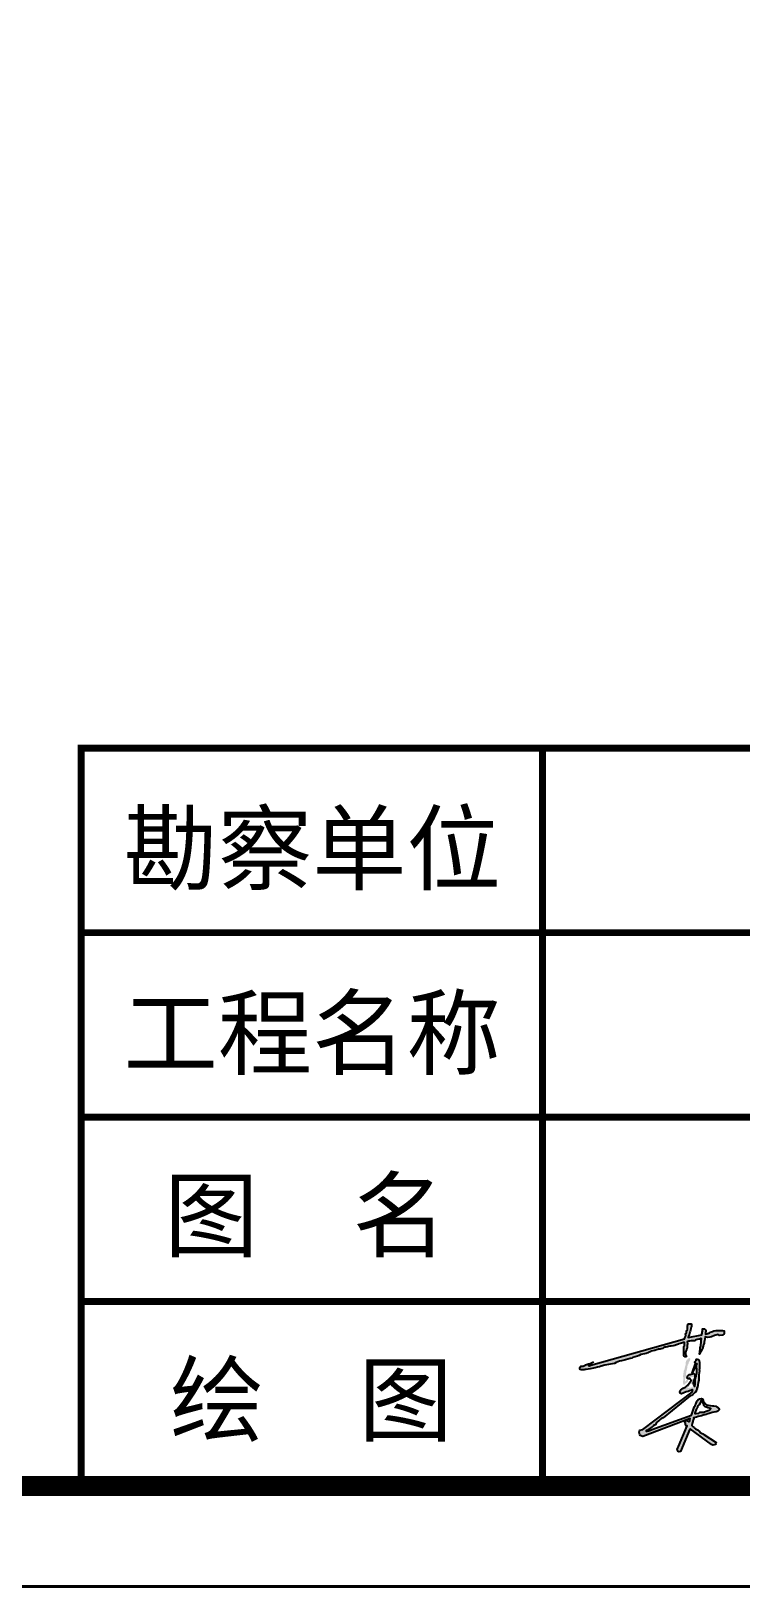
# Model space of a CAD drawing. Header units: millimetres. Extents: x -255 to 9196, y 129 to 426.
# Drawn here: x -25.9 to 9.5, y 129.3 to 206.8 of the extents above; entities that cross this region are included whole.
import ezdxf

# ---------------------------------------------------------------- set-up
doc = ezdxf.new("R2010")
doc.units = ezdxf.units.MM
doc.layers.add('不打印', color=7, linetype='Continuous', plot=False)
doc.layers.add('地质-图框', color=7, linetype='Continuous')
doc.styles.get("Standard").update_dxf_attribs({"font": 'simfang_0.ttf', "height": 2.5})

msp = doc.modelspace()

# ---------------------------------------------------------------- hatches: boundary and pattern name
h = msp.add_hatch(color=256)
h.paths.add_polyline_path([(5.12, 141.081), (5.186, 141.087), (5.218, 141.097), (5.297, 141.131), (5.369, 141.15), (5.394, 141.153), (5.473, 141.16), (5.533, 141.182), (5.593, 141.197), (5.646, 141.223), (5.669, 141.245), (5.706, 141.257), (5.76, 141.263), (5.842, 141.273), (5.889, 141.289), (5.958, 141.302), (6.024, 141.309), (6.12, 141.32), (6.213, 141.35), (6.246, 141.365), (6.386, 141.413), (6.412, 141.424), (6.483, 141.45), (6.538, 141.453), (6.601, 141.479), (6.649, 141.498), (6.697, 141.501), (6.697, 141.461), (6.697, 141.435), (6.693, 141.42), (6.693, 141.391), (6.693, 141.361), (6.686, 141.32), (6.667, 141.291), (6.66, 141.25), (6.66, 141.217), (6.664, 141.18), (6.664, 141.154), (6.664, 141.121), (6.66, 141.066), (6.66, 141.04), (6.66, 140.995), (6.653, 140.97), (6.653, 140.929), (6.66, 140.848), (6.684, 140.814), (6.723, 140.786), (6.766, 140.786), (6.795, 140.788), (6.766, 140.867), (6.742, 140.929), (6.742, 140.972), (6.742, 141.005), (6.756, 141.058), (6.77, 141.096), (6.785, 141.13), (6.794, 141.158), (6.809, 141.201), (6.828, 141.225), (6.833, 141.264), (6.833, 141.278), (6.833, 141.345), (6.833, 141.383), (6.837, 141.416), (6.847, 141.464), (6.828, 141.522), (6.866, 141.541), (6.909, 141.555), (6.938, 141.56), (7.019, 141.569), (7.11, 141.569), (7.172, 141.574), (7.21, 141.579), (7.239, 141.603), (7.268, 141.627), (7.325, 141.646), (7.406, 141.655), (7.44, 141.665), (7.497, 141.694), (7.516, 141.698), (7.531, 141.675), (7.521, 141.584), (7.521, 141.526), (7.521, 141.469), (7.507, 141.412), (7.507, 141.373), (7.507, 141.33), (7.488, 141.283), (7.473, 141.221), (7.478, 141.163), (7.445, 140.919), (7.469, 140.977), (7.507, 141.044), (7.555, 141.134), (7.588, 141.192), (7.617, 141.307), (7.636, 141.373), (7.665, 141.459), (7.674, 141.507), (7.689, 141.584), (7.713, 141.679), (7.717, 141.77), (7.784, 141.756), (7.863, 141.739), (7.947, 141.756), (8.043, 141.775), (8.195, 141.846), (8.253, 141.861), (8.363, 141.89), (8.439, 141.847), (8.593, 141.861), (8.67, 141.918), (8.669, 141.995), (8.668, 142.077), (8.592, 142.083), (8.506, 142.09), (8.449, 142.095), (8.377, 142.095), (8.267, 142.095), (8.153, 142.07), (8.095, 142.047), (7.979, 142.001), (7.959, 141.989), (7.944, 141.98), (7.907, 141.965), (7.883, 141.959), (7.857, 141.948), (7.833, 141.943), (7.825, 141.926), (7.782, 141.932), (7.764, 141.924), (7.739, 141.912), (7.739, 141.925), (7.739, 141.963), (7.741, 142.006), (7.748, 142.032), (7.763, 142.092), (7.741, 142.118), (7.695, 142.17), (7.627, 142.168), (7.597, 142.167), (7.593, 142.142), (7.586, 142.089), (7.584, 142.066), (7.579, 142.001), (7.579, 141.954), (7.562, 141.913), (7.56, 141.882), (6.868, 141.737), (6.879, 141.761), (6.893, 141.794), (6.917, 141.842), (6.926, 141.868), (6.943, 141.935), (6.962, 142.008), (6.974, 142.042), (6.996, 142.106), (7, 142.166), (7.005, 142.199), (7.019, 142.263), (7.034, 142.296), (7.046, 142.349), (7.034, 142.385), (7.019, 142.423), (7, 142.423), (6.96, 142.423), (6.922, 142.423), (6.895, 142.423), (6.859, 142.402), (6.853, 142.363), (6.845, 142.32), (6.843, 142.292), (6.834, 142.256), (6.834, 142.218), (6.834, 142.189), (6.834, 142.149), (6.815, 142.092), (6.8, 142.044), (6.798, 142.016), (6.788, 141.985), (6.764, 141.937), (6.75, 141.899), (6.765, 141.859), (6.736, 141.792), (6.719, 141.755), (6.712, 141.728), (6.699, 141.681), (2.032, 140.366), (1.992, 140.351), (1.958, 140.338), (1.91, 140.35), (1.929, 140.37), (1.954, 140.396), (1.976, 140.418), (2.007, 140.437), (2.151, 140.529), (1.985, 140.442), (1.907, 140.43), (1.855, 140.405), (1.811, 140.393), (1.755, 140.374), (1.746, 140.368), (1.678, 140.334), (1.656, 140.321), (1.609, 140.312), (1.575, 140.321), (1.526, 140.309), (1.488, 140.265), (1.482, 140.228), (1.479, 140.188), (1.495, 140.151), (1.547, 140.129), (1.625, 140.129), (1.69, 140.132), (1.749, 140.151), (1.786, 140.154), (1.994, 140.182), (2.236, 140.237), (2.36, 140.256), (2.453, 140.275), (2.534, 140.318), (2.723, 140.365), (2.906, 140.389), (3.202, 140.454), (3.287, 140.495), (3.457, 140.561), (3.554, 140.577), (3.75, 140.634), (3.983, 140.703), (4.093, 140.719), (4.122, 140.738), (4.348, 140.81), (4.437, 140.845), (4.522, 140.892), (4.698, 140.933), (4.78, 140.946), (4.862, 140.977), (4.919, 141.005), (4.975, 141.027), (5.013, 141.043), (5.035, 141.056)])
h.paths.add_polyline_path([(6.922, 140.528), (6.938, 140.544), (6.949, 140.56), (6.971, 140.614), (6.981, 140.657), (6.981, 140.689), (6.947, 140.712), (6.94, 140.716), (6.934, 140.716), (6.927, 140.716), (6.908, 140.716), (6.903, 140.704), (6.897, 140.698), (6.852, 140.664), (6.836, 140.648), (6.819, 140.62), (6.793, 140.603), (6.78, 140.59), (6.778, 140.578), (6.772, 140.563), (6.761, 140.531), (6.744, 140.478), (6.746, 140.453), (6.749, 140.412), (6.749, 140.383), (6.738, 140.351), (6.736, 140.338), (6.729, 140.31), (6.719, 140.281), (6.712, 140.257), (6.71, 140.249), (6.702, 140.211), (6.693, 140.166), (6.687, 140.143), (6.67, 140.103), (6.659, 140.084), (6.657, 140.06), (6.653, 140.016), (6.64, 139.963), (6.638, 139.937), (6.638, 139.916), (6.632, 139.886), (6.618, 139.828), (6.628, 139.759), (6.639, 139.695), (6.639, 139.674), (6.639, 139.658), (6.628, 139.593), (6.623, 139.577), (6.618, 139.545), (6.618, 139.529), (6.618, 139.503), (6.618, 139.465), (6.634, 139.422), (6.644, 139.396), (6.698, 139.396), (6.719, 139.433), (6.789, 139.476), (6.842, 139.524), (6.869, 139.545), (6.869, 139.572), (6.869, 139.599), (6.869, 139.62), (6.88, 139.647), (6.885, 139.663), (6.832, 139.695), (6.842, 139.679), (6.837, 139.663), (6.794, 139.625), (6.773, 139.609), (6.773, 139.588), (6.767, 139.567), (6.746, 139.556), (6.719, 139.572), (6.709, 139.604), (6.709, 139.62), (6.709, 139.679), (6.741, 139.716), (6.746, 139.754), (6.767, 139.845), (6.767, 139.893), (6.767, 139.93), (6.773, 139.946), (6.783, 139.978), (6.783, 140.032), (6.789, 140.069), (6.805, 140.117), (6.805, 140.133), (6.821, 140.197), (6.837, 140.261), (6.837, 140.277), (6.842, 140.32), (6.848, 140.357), (6.858, 140.389), (6.885, 140.416), (6.896, 140.443), (6.901, 140.486)])
h.paths.add_polyline_path([(7.432, 140.494), (7.432, 140.516), (7.434, 140.531), (7.431, 140.549), (7.419, 140.581), (7.409, 140.605), (7.395, 140.619), (7.387, 140.634), (7.384, 140.642), (7.366, 140.651), (7.327, 140.658), (7.293, 140.66), (7.272, 140.632), (7.266, 140.604), (7.238, 140.563), (7.21, 140.528), (7.21, 140.494), (7.245, 140.439), (7.072, 139.968), (7.307, 140.445), (7.314, 140.432), (7.293, 140.321), (7.314, 140.127), (7.3, 140.072), (7.3, 140.024), (7.3, 139.982), (7.293, 139.913), (7.266, 139.816), (7.245, 139.733), (7.231, 139.657), (7.231, 139.574), (7.224, 139.526), (7.217, 139.45), (7.217, 139.402), (7.189, 139.305), (7.183, 139.333), (7.134, 139.422), (7.12, 139.464), (7.12, 139.485), (7.141, 139.533), (7.141, 139.561), (7.141, 139.581), (7.162, 139.609), (7.189, 139.685), (7.203, 139.733), (7.203, 139.754), (7.21, 139.796), (7.21, 139.879), (7.203, 139.899), (7.141, 139.941), (6.979, 139.906), (6.938, 139.895), (6.892, 139.866), (6.857, 139.825), (6.846, 139.804), (6.838, 139.76), (6.83, 139.731), (6.83, 139.709), (6.838, 139.704), (6.887, 139.679), (6.898, 139.679), (6.917, 139.682), (6.933, 139.698), (6.963, 139.693), (6.984, 139.671), (6.998, 139.652), (7.019, 139.615), (7.019, 139.577), (6.998, 139.542), (6.925, 139.463), (6.835, 139.353), (6.8, 139.325), (6.771, 139.296), (6.741, 139.273), (6.694, 139.254), (6.666, 139.234), (6.622, 139.213), (6.565, 139.169), (6.507, 139.135), (6.473, 139.092), (6.468, 139.04), (6.483, 138.981), (6.495, 138.948), (6.547, 138.937), (6.776, 139.035), (6.874, 139.059), (6.949, 139.085), (7.007, 139.095), (7.046, 139.112), (7.082, 139.127), (7.092, 139.127), (7.106, 139.114), (7.106, 139.106), (7.097, 139.082), (7.069, 139.023), (4.612, 137.15), (4.46, 137.118), (4.444, 137.086), (4.436, 137.022), (4.452, 136.95), (4.46, 136.894), (4.476, 136.854), (4.612, 136.814), (6.691, 137.596), (6.71, 137.614), (6.734, 137.612), (6.974, 137.702), (6.966, 137.654), (6.958, 137.606), (6.918, 137.55), (6.902, 137.534), (6.894, 137.574), (6.79, 137.606), (6.734, 137.612), (6.693, 137.596), (6.686, 137.558), (6.734, 137.47), (6.734, 137.446), (6.75, 137.406), (6.758, 137.374), (6.774, 137.342), (6.83, 137.342), (6.389, 136.318), (6.365, 136.246), (6.333, 136.158), (6.381, 136.054), (6.413, 136.046), (6.493, 136.054), (6.966, 137.166), (6.982, 137.198), (8.039, 136.406), (8.111, 136.382), (8.239, 136.406), (8.255, 136.446), (8.263, 136.51), (7.663, 136.906), (7.653, 136.916), (7.606, 136.949), (7.542, 136.982), (7.479, 137.011), (7.473, 137.027), (7.438, 137.066), (7.401, 137.096), (7.362, 137.135), (7.335, 137.142), (7.239, 137.189), (7.19, 137.23), (7.166, 137.252), (7.127, 137.291), (7.092, 137.33), (7.053, 137.357), (7.055, 137.381), (7.074, 137.439), (7.074, 137.449), (7.09, 137.5), (7.1, 137.551), (7.11, 137.586), (7.13, 137.627), (7.151, 137.678), (7.151, 137.703), (7.135, 137.744), (7.212, 137.759), (7.298, 137.774), (7.379, 137.799), (7.547, 137.84), (7.669, 137.881), (7.705, 137.896), (7.776, 137.911), (7.857, 137.932), (7.913, 137.947), (8.066, 138.008), (8.157, 138.013), (8.264, 138.033), (8.325, 138.058), (8.36, 138.069), (8.416, 138.135), (8.426, 138.17), (8.411, 138.206), (8.365, 138.251), (8.304, 138.292), (8.254, 138.323), (8.147, 138.343), (8.091, 138.343), (7.994, 138.348), (7.949, 138.353), (7.872, 138.363), (7.822, 138.368), (7.811, 138.373), (7.73, 138.429), (7.72, 138.444), (7.71, 138.475), (7.659, 138.536), (7.628, 138.582), (7.623, 138.617), (7.593, 138.678), (7.537, 138.698), (7.445, 138.678), (7.374, 138.648), (7.334, 138.602), (7.324, 138.571), (7.313, 138.546), (7.278, 138.465), (7.252, 138.424), (7.222, 138.358), (7.186, 138.302), (7.166, 138.277), (7.156, 138.226), (7.141, 138.17), (7.034, 137.876), (5.067, 137.156), (4.996, 137.126), (4.944, 137.108), (4.893, 137.09), (4.835, 137.082), (4.776, 137.076), (4.78, 137.092), (4.782, 137.104), (4.813, 137.112), (4.833, 137.13), (5.127, 137.321), (5.146, 137.349), (5.251, 137.387), (5.289, 137.473), (5.299, 137.502), (5.375, 137.578), (5.442, 137.616), (5.489, 137.664), (5.547, 137.702), (5.632, 137.74), (6.981, 138.837), (7.035, 138.85), (7.11, 138.904), (7.151, 138.952), (7.198, 138.986), (7.225, 138.999), (7.246, 139.013), (7.286, 139.101), (7.313, 139.189), (7.341, 139.189), (7.3, 139.236), (7.334, 139.25), (7.341, 139.264), (7.347, 139.304), (7.354, 139.325), (7.354, 139.338), (7.354, 139.386), (7.368, 139.494), (7.402, 139.623), (7.408, 139.684), (7.408, 139.752), (7.408, 139.874), (7.436, 140.077), (7.433, 140.091), (7.431, 140.121), (7.431, 140.14), (7.437, 140.158), (7.439, 140.169), (7.44, 140.179), (7.442, 140.203), (7.446, 140.217), (7.446, 140.222), (7.446, 140.24), (7.446, 140.258), (7.444, 140.27), (7.442, 140.297), (7.442, 140.32), (7.444, 140.346), (7.441, 140.372), (7.438, 140.383), (7.438, 140.396), (7.438, 140.404), (7.438, 140.426), (7.434, 140.445), (7.433, 140.451)], flags=17)
h.paths.add_polyline_path([(7.21, 139.879), (7.203, 139.899), (7.141, 139.941), (6.979, 139.906), (6.938, 139.895), (6.892, 139.866), (6.857, 139.825), (6.846, 139.804), (6.838, 139.76), (6.83, 139.731), (6.83, 139.709), (6.838, 139.704), (6.887, 139.679), (6.898, 139.679), (6.917, 139.682), (6.933, 139.698), (6.963, 139.693), (6.984, 139.671), (6.998, 139.652), (7.019, 139.615), (7.019, 139.577), (6.998, 139.542), (6.925, 139.463), (6.835, 139.353), (6.8, 139.325), (6.771, 139.296), (6.741, 139.273), (6.694, 139.254), (6.666, 139.234), (6.622, 139.213), (6.565, 139.169), (6.507, 139.135), (6.473, 139.092), (6.468, 139.04), (6.483, 138.981), (6.495, 138.948), (6.547, 138.937), (6.776, 139.035), (6.874, 139.059), (6.949, 139.085), (7.007, 139.095), (7.046, 139.112), (7.082, 139.127), (7.092, 139.127), (7.106, 139.114), (7.106, 139.106), (7.097, 139.082), (7.069, 139.023), (4.612, 137.15), (4.46, 137.118), (4.444, 137.086), (4.436, 137.022), (4.452, 136.95), (4.46, 136.894), (4.476, 136.854), (4.612, 136.814), (6.693, 137.596), (6.694, 137.598), (6.71, 137.614), (6.734, 137.612), (6.974, 137.702), (6.966, 137.654), (6.958, 137.606), (6.918, 137.55), (6.902, 137.534), (6.894, 137.574), (6.79, 137.606), (6.734, 137.612), (6.693, 137.596), (6.686, 137.558), (6.734, 137.47), (6.734, 137.446), (6.75, 137.406), (6.758, 137.374), (6.774, 137.342), (6.83, 137.342), (6.389, 136.318), (6.365, 136.246), (6.333, 136.158), (6.381, 136.054), (6.413, 136.046), (6.493, 136.054), (6.966, 137.166), (6.982, 137.198), (8.039, 136.406), (8.111, 136.382), (8.239, 136.406), (8.255, 136.446), (8.263, 136.51), (7.663, 136.906), (7.653, 136.916), (7.606, 136.949), (7.542, 136.982), (7.479, 137.011), (7.473, 137.027), (7.438, 137.066), (7.401, 137.096), (7.362, 137.135), (7.335, 137.142), (7.239, 137.189), (7.19, 137.23), (7.166, 137.252), (7.127, 137.291), (7.092, 137.33), (7.053, 137.357), (7.055, 137.381), (7.074, 137.439), (7.074, 137.449), (7.09, 137.5), (7.1, 137.551), (7.11, 137.586), (7.13, 137.627), (7.151, 137.678), (7.151, 137.703), (7.135, 137.744), (7.212, 137.759), (7.298, 137.774), (7.379, 137.799), (7.547, 137.84), (7.669, 137.881), (7.705, 137.896), (7.776, 137.911), (7.857, 137.932), (7.913, 137.947), (8.066, 138.008), (8.157, 138.013), (8.264, 138.033), (8.325, 138.058), (8.36, 138.069), (8.416, 138.135), (8.426, 138.17), (8.411, 138.206), (8.365, 138.251), (8.304, 138.292), (8.254, 138.323), (8.147, 138.343), (8.091, 138.343), (7.994, 138.348), (7.949, 138.353), (7.872, 138.363), (7.822, 138.368), (7.811, 138.373), (7.73, 138.429), (7.72, 138.444), (7.71, 138.475), (7.659, 138.536), (7.628, 138.582), (7.623, 138.617), (7.593, 138.678), (7.537, 138.698), (7.445, 138.678), (7.374, 138.648), (7.334, 138.602), (7.324, 138.571), (7.313, 138.546), (7.278, 138.465), (7.252, 138.424), (7.222, 138.358), (7.186, 138.302), (7.166, 138.277), (7.156, 138.226), (7.141, 138.17), (7.034, 137.876), (5.067, 137.156), (4.996, 137.126), (4.944, 137.108), (4.893, 137.09), (4.835, 137.082), (4.776, 137.076), (4.78, 137.092), (4.782, 137.104), (4.813, 137.112), (4.833, 137.13), (5.127, 137.321), (5.146, 137.349), (5.251, 137.387), (5.289, 137.473), (5.299, 137.502), (5.375, 137.578), (5.442, 137.616), (5.489, 137.664), (5.547, 137.702), (5.632, 137.74), (6.981, 138.837), (7.035, 138.85), (7.11, 138.904), (7.151, 138.952), (7.198, 138.986), (7.225, 138.999), (7.246, 139.013), (7.286, 139.101), (7.313, 139.189), (7.341, 139.189), (7.3, 139.236), (7.334, 139.25), (7.341, 139.264), (7.347, 139.304), (7.354, 139.325), (7.354, 139.338), (7.354, 139.386), (7.368, 139.494), (7.402, 139.623), (7.408, 139.684), (7.408, 139.752), (7.408, 139.874), (7.436, 140.077), (7.433, 140.091), (7.431, 140.121), (7.431, 140.14), (7.437, 140.158), (7.439, 140.169), (7.44, 140.179), (7.442, 140.203), (7.446, 140.217), (7.446, 140.222), (7.446, 140.24), (7.446, 140.258), (7.444, 140.27), (7.442, 140.297), (7.442, 140.32), (7.444, 140.346), (7.441, 140.372), (7.438, 140.383), (7.438, 140.396), (7.438, 140.404), (7.438, 140.426), (7.434, 140.445), (7.433, 140.451), (7.432, 140.494), (7.432, 140.516), (7.434, 140.531), (7.431, 140.549), (7.419, 140.581), (7.409, 140.605), (7.395, 140.619), (7.387, 140.634), (7.384, 140.642), (7.366, 140.651), (7.327, 140.658), (7.293, 140.66), (7.272, 140.632), (7.266, 140.604), (7.238, 140.563), (7.21, 140.528), (7.21, 140.494), (7.245, 140.439), (7.072, 139.968), (7.307, 140.445), (7.314, 140.432), (7.293, 140.321), (7.314, 140.127), (7.3, 140.072), (7.3, 140.024), (7.3, 139.982), (7.293, 139.913), (7.266, 139.816), (7.245, 139.733), (7.231, 139.657), (7.231, 139.574), (7.224, 139.526), (7.217, 139.45), (7.217, 139.402), (7.189, 139.305), (7.183, 139.333), (7.134, 139.422), (7.12, 139.464), (7.12, 139.485), (7.141, 139.533), (7.141, 139.561), (7.141, 139.581), (7.162, 139.609), (7.189, 139.685), (7.203, 139.733), (7.203, 139.754), (7.21, 139.796)], flags=17)
h = msp.add_hatch(color=256)
h.paths.add_polyline_path([(7.313, 139.189), (7.341, 139.189), (7.3, 139.236), (7.334, 139.25), (7.341, 139.264), (7.347, 139.304), (7.354, 139.325), (7.354, 139.338), (7.354, 139.386), (7.368, 139.494), (7.402, 139.623), (7.408, 139.684), (7.408, 139.752), (7.408, 139.874), (7.436, 140.077), (7.433, 140.091), (7.431, 140.121), (7.431, 140.14), (7.437, 140.158), (7.439, 140.169), (7.44, 140.179), (7.442, 140.203), (7.446, 140.217), (7.446, 140.222), (7.446, 140.24), (7.446, 140.258), (7.444, 140.27), (7.442, 140.297), (7.442, 140.32), (7.444, 140.346), (7.441, 140.372), (7.438, 140.383), (7.438, 140.396), (7.438, 140.404), (7.438, 140.426), (7.434, 140.445), (7.433, 140.451), (7.432, 140.494), (7.432, 140.516), (7.434, 140.531), (7.431, 140.549), (7.419, 140.581), (7.409, 140.605), (7.395, 140.619), (7.387, 140.634), (7.384, 140.642), (7.366, 140.651), (7.327, 140.658), (7.293, 140.66), (7.272, 140.632), (7.266, 140.604), (7.238, 140.563), (7.21, 140.528), (7.21, 140.494), (7.245, 140.439), (7.072, 139.968), (7.307, 140.445), (7.314, 140.432), (7.293, 140.321), (7.314, 140.127), (7.3, 140.072), (7.3, 140.024), (7.3, 139.982), (7.293, 139.913), (7.266, 139.816), (7.245, 139.733), (7.231, 139.657), (7.231, 139.574), (7.224, 139.526), (7.217, 139.45), (7.217, 139.402), (7.189, 139.305), (7.183, 139.333), (7.134, 139.422), (7.12, 139.464), (7.12, 139.485), (7.141, 139.533), (7.141, 139.561), (7.141, 139.581), (7.162, 139.609), (7.189, 139.685), (7.203, 139.733), (7.203, 139.754), (7.21, 139.796), (7.21, 139.879), (7.203, 139.899), (7.141, 139.941), (6.979, 139.906), (6.938, 139.895), (6.892, 139.866), (6.857, 139.825), (6.846, 139.804), (6.838, 139.76), (6.83, 139.731), (6.83, 139.709), (6.838, 139.704), (6.887, 139.679), (6.898, 139.679), (6.917, 139.682), (6.933, 139.698), (6.963, 139.693), (6.984, 139.671), (6.998, 139.652), (7.019, 139.615), (7.019, 139.577), (6.998, 139.542), (6.925, 139.463), (6.835, 139.353), (6.8, 139.325), (6.771, 139.296), (6.741, 139.273), (6.694, 139.254), (6.666, 139.234), (6.622, 139.213), (6.565, 139.169), (6.507, 139.135), (6.473, 139.092), (6.468, 139.04), (6.483, 138.981), (6.495, 138.948), (6.547, 138.937), (6.776, 139.035), (6.874, 139.059), (6.949, 139.085), (7.007, 139.095), (7.046, 139.112), (7.082, 139.127), (7.092, 139.127), (7.106, 139.114), (7.106, 139.106), (7.097, 139.082), (7.069, 139.023), (4.612, 137.15), (4.46, 137.118), (4.444, 137.086), (4.436, 137.022), (4.452, 136.95), (4.46, 136.894), (4.476, 136.854), (4.612, 136.814), (6.691, 137.596), (6.71, 137.614), (6.734, 137.612), (6.974, 137.702), (6.966, 137.654), (6.958, 137.606), (6.918, 137.55), (6.902, 137.534), (6.894, 137.574), (6.79, 137.606), (6.734, 137.612), (6.693, 137.596), (6.686, 137.558), (6.734, 137.47), (6.734, 137.446), (6.75, 137.406), (6.758, 137.374), (6.774, 137.342), (6.83, 137.342), (6.389, 136.318), (6.365, 136.246), (6.333, 136.158), (6.381, 136.054), (6.413, 136.046), (6.493, 136.054), (6.966, 137.166), (6.982, 137.198), (8.039, 136.406), (8.111, 136.382), (8.239, 136.406), (8.255, 136.446), (8.263, 136.51), (7.663, 136.906), (7.653, 136.916), (7.606, 136.949), (7.542, 136.982), (7.479, 137.011), (7.473, 137.027), (7.438, 137.066), (7.401, 137.096), (7.362, 137.135), (7.335, 137.142), (7.239, 137.189), (7.19, 137.23), (7.166, 137.252), (7.127, 137.291), (7.092, 137.33), (7.053, 137.357), (7.055, 137.381), (7.074, 137.439), (7.074, 137.449), (7.09, 137.5), (7.1, 137.551), (7.11, 137.586), (7.13, 137.627), (7.151, 137.678), (7.151, 137.703), (7.135, 137.744), (7.212, 137.759), (7.298, 137.774), (7.379, 137.799), (7.547, 137.84), (7.669, 137.881), (7.705, 137.896), (7.776, 137.911), (7.857, 137.932), (7.913, 137.947), (8.066, 138.008), (8.157, 138.013), (8.264, 138.033), (8.325, 138.058), (8.36, 138.069), (8.416, 138.135), (8.426, 138.17), (8.411, 138.206), (8.365, 138.251), (8.304, 138.292), (8.254, 138.323), (8.147, 138.343), (8.091, 138.343), (7.994, 138.348), (7.949, 138.353), (7.872, 138.363), (7.822, 138.368), (7.811, 138.373), (7.73, 138.429), (7.72, 138.444), (7.71, 138.475), (7.659, 138.536), (7.628, 138.582), (7.623, 138.617), (7.593, 138.678), (7.537, 138.698), (7.445, 138.678), (7.374, 138.648), (7.334, 138.602), (7.324, 138.571), (7.313, 138.546), (7.278, 138.465), (7.252, 138.424), (7.222, 138.358), (7.186, 138.302), (7.166, 138.277), (7.156, 138.226), (7.141, 138.17), (7.034, 137.876), (5.067, 137.156), (4.996, 137.126), (4.944, 137.108), (4.893, 137.09), (4.835, 137.082), (4.776, 137.076), (4.78, 137.092), (4.782, 137.104), (4.813, 137.112), (4.833, 137.13), (5.127, 137.321), (5.146, 137.349), (5.251, 137.387), (5.289, 137.473), (5.299, 137.502), (5.375, 137.578), (5.442, 137.616), (5.489, 137.664), (5.547, 137.702), (5.632, 137.74), (6.981, 138.837), (7.035, 138.85), (7.11, 138.904), (7.151, 138.952), (7.198, 138.986), (7.225, 138.999), (7.246, 139.013), (7.286, 139.101)])
h.paths.add_polyline_path([(6.948, 139.239), (6.88, 139.23), (6.857, 139.224), (6.833, 139.224), (6.859, 139.251), (6.874, 139.264), (6.899, 139.281), (6.934, 139.317), (6.948, 139.345), (6.955, 139.375), (6.983, 139.418), (6.995, 139.426), (7.013, 139.439), (7.051, 139.431), (7.062, 139.422), (7.077, 139.403), (7.089, 139.375), (7.1, 139.343), (7.109, 139.298), (7.109, 139.29), (7.104, 139.277), (7.102, 139.268), (7.101, 139.264)], flags=16)
h.paths.add_polyline_path([(7.103, 139.67), (7.052, 139.672), (7.011, 139.689), (7.004, 139.704), (7.003, 139.726), (7.001, 139.747), (7.001, 139.756), (7.009, 139.76), (7.068, 139.772), (7.142, 139.774), (7.15, 139.755), (7.151, 139.739), (7.15, 139.728), (7.137, 139.704), (7.119, 139.683)], flags=16)
h.paths.add_polyline_path([(7.526, 138.606), (7.594, 138.632), (7.594, 138.616), (7.594, 138.608), (7.6, 138.59), (7.598, 138.568), (7.598, 138.538), (7.6, 138.512), (7.608, 138.494), (7.618, 138.469), (7.638, 138.437), (7.648, 138.407), (7.65, 138.383), (7.65, 138.361), (7.67, 138.333), (7.727, 138.291), (7.775, 138.27), (7.859, 138.24), (7.944, 138.224), (7.998, 138.198), (7.992, 138.166), (7.96, 138.136), (7.921, 138.114), (7.871, 138.097), (7.771, 138.071), (7.692, 138.045), (7.648, 138.025), (7.528, 138.019), (7.459, 138.013), (7.437, 138.003), (7.409, 137.975), (7.268, 137.959), (7.246, 137.947), (7.214, 137.949), (7.206, 137.955), (7.206, 137.979), (7.212, 137.991), (7.23, 138.025), (7.244, 138.069), (7.254, 138.106), (7.266, 138.16), (7.311, 138.214), (7.333, 138.246), (7.347, 138.291), (7.375, 138.337), (7.401, 138.369), (7.415, 138.383), (7.473, 138.465), (7.473, 138.494), (7.504, 138.55), (7.512, 138.576), (7.512, 138.59)], flags=16)

# ---------------------------------------------------------------- linework, layer by layer
at = {"const_width": 0.345}
for points in [[(-23.369, 171.112), (160.49, 171.112), (160.49, 134.34), (-23.369, 134.34), (-23.369, 171.112)], [(-23.369, 171.112), (160.49, 171.112), (160.49, 134.34), (-23.369, 134.34), (-23.369, 171.112)], [(-0.387, 134.34), (-0.387, 171.112)], [(-23.369, 161.919), (160.49, 161.919)], [(-23.369, 152.726), (160.49, 152.726)], [(-23.369, 143.533), (160.49, 143.533)], [(-0.387, 143.533), (160.49, 143.533)]]:
    msp.add_lwpolyline(points, dxfattribs=at)
for points in [[(2.151, 140.529), (2.007, 140.437), (1.976, 140.418), (1.954, 140.396), (1.954, 140.396), (1.929, 140.37), (1.929, 140.37), (1.91, 140.35), (1.91, 140.35), (1.958, 140.338), (1.992, 140.351), (2.032, 140.366), (6.699, 141.681), (6.712, 141.728), (6.719, 141.755), (6.719, 141.755), (6.736, 141.792), (6.736, 141.792), (6.765, 141.859), (6.75, 141.899), (6.764, 141.937), (6.764, 141.937), (6.788, 141.985), (6.798, 142.016), (6.8, 142.044), (6.8, 142.044), (6.815, 142.092), (6.815, 142.092), (6.834, 142.149), (6.834, 142.189), (6.834, 142.218), (6.834, 142.256), (6.843, 142.292), (6.845, 142.32), (6.853, 142.363), (6.853, 142.363), (6.859, 142.402), (6.859, 142.402), (6.895, 142.423), (6.895, 142.423), (6.922, 142.423), (6.96, 142.423), (7, 142.423), (7.019, 142.423), (7.034, 142.385), (7.034, 142.385), (7.046, 142.349), (7.034, 142.296), (7.019, 142.263), (7.019, 142.263), (7.005, 142.199), (7, 142.166), (7, 142.166), (6.996, 142.106), (6.996, 142.106), (6.974, 142.042), (6.962, 142.008), (6.943, 141.935), (6.926, 141.868), (6.917, 141.842), (6.893, 141.794), (6.893, 141.794), (6.879, 141.761), (6.868, 141.737), (7.56, 141.882), (7.562, 141.913), (7.562, 141.913), (7.579, 141.954), (7.579, 141.954), (7.579, 142.001), (7.579, 142.001), (7.584, 142.066), (7.586, 142.089), (7.586, 142.089), (7.593, 142.142), (7.593, 142.142), (7.597, 142.167), (7.597, 142.167), (7.627, 142.168), (7.627, 142.168), (7.695, 142.17), (7.695, 142.17), (7.741, 142.118), (7.763, 142.092), (7.748, 142.032), (7.741, 142.006), (7.741, 142.006), (7.739, 141.963), (7.739, 141.963), (7.739, 141.925), (7.739, 141.912), (7.764, 141.924), (7.782, 141.932), (7.825, 141.926), (7.833, 141.943), (7.857, 141.948), (7.883, 141.959), (7.907, 141.965), (7.944, 141.98), (7.959, 141.989), (7.979, 142.001), (8.095, 142.047), (8.153, 142.07), (8.267, 142.095), (8.267, 142.095), (8.377, 142.095), (8.449, 142.095), (8.506, 142.09), (8.592, 142.083), (8.668, 142.077), (8.669, 141.995), (8.669, 141.995), (8.67, 141.918), (8.593, 141.861), (8.593, 141.861), (8.439, 141.847), (8.363, 141.89), (8.363, 141.89), (8.253, 141.861), (8.195, 141.846), (8.195, 141.846), (8.043, 141.775), (8.043, 141.775), (7.947, 141.756), (7.947, 141.756), (7.863, 141.739), (7.784, 141.756), (7.717, 141.77), (7.713, 141.679), (7.713, 141.679), (7.689, 141.584), (7.689, 141.584), (7.674, 141.507), (7.665, 141.459), (7.665, 141.459), (7.636, 141.373), (7.617, 141.307), (7.617, 141.307), (7.588, 141.192), (7.555, 141.134), (7.555, 141.134), (7.507, 141.044), (7.507, 141.044), (7.469, 140.977), (7.469, 140.977), (7.445, 140.919), (7.478, 141.163), (7.473, 141.221), (7.488, 141.283), (7.507, 141.33), (7.507, 141.373), (7.507, 141.412), (7.521, 141.469), (7.521, 141.526), (7.521, 141.584), (7.531, 141.675), (7.516, 141.698), (7.497, 141.694), (7.44, 141.665), (7.406, 141.655), (7.325, 141.646), (7.268, 141.627), (7.239, 141.603), (7.21, 141.579), (7.172, 141.574), (7.11, 141.569), (7.019, 141.569), (6.938, 141.56), (6.909, 141.555), (6.866, 141.541), (6.866, 141.541), (6.828, 141.522), (6.847, 141.464), (6.837, 141.416), (6.833, 141.383), (6.833, 141.345), (6.833, 141.278), (6.833, 141.264), (6.828, 141.225), (6.809, 141.201), (6.794, 141.158), (6.785, 141.13), (6.77, 141.096), (6.756, 141.058), (6.742, 141.005), (6.742, 140.972), (6.742, 140.929), (6.766, 140.867), (6.795, 140.788), (6.766, 140.786), (6.723, 140.786), (6.684, 140.814), (6.66, 140.848), (6.653, 140.929), (6.653, 140.97), (6.66, 140.995), (6.66, 141.04), (6.66, 141.066), (6.664, 141.121), (6.664, 141.154), (6.664, 141.18), (6.66, 141.217), (6.66, 141.25), (6.667, 141.291), (6.686, 141.32), (6.693, 141.361), (6.693, 141.391), (6.693, 141.42), (6.697, 141.435), (6.697, 141.461), (6.697, 141.501), (6.649, 141.498), (6.601, 141.479), (6.538, 141.453), (6.483, 141.45), (6.412, 141.424), (6.386, 141.413), (6.246, 141.365), (6.213, 141.35), (6.12, 141.32), (6.024, 141.309), (5.958, 141.302), (5.889, 141.289), (5.842, 141.273), (5.76, 141.263), (5.706, 141.257), (5.669, 141.245), (5.646, 141.223), (5.593, 141.197), (5.533, 141.182), (5.473, 141.16), (5.394, 141.153), (5.369, 141.15), (5.297, 141.131), (5.218, 141.097), (5.186, 141.087), (5.12, 141.081), (5.035, 141.056), (5.013, 141.043), (4.975, 141.027), (4.919, 141.005), (4.862, 140.977), (4.78, 140.946), (4.698, 140.933), (4.522, 140.892), (4.437, 140.845), (4.348, 140.81), (4.122, 140.738), (4.093, 140.719), (3.983, 140.703), (3.75, 140.634), (3.554, 140.577), (3.457, 140.561), (3.287, 140.495), (3.202, 140.454), (2.906, 140.389), (2.723, 140.365), (2.534, 140.318), (2.453, 140.275), (2.36, 140.256), (2.236, 140.237), (1.994, 140.182), (1.786, 140.154), (1.749, 140.151), (1.69, 140.132), (1.625, 140.129), (1.547, 140.129), (1.495, 140.151), (1.479, 140.188), (1.482, 140.228), (1.488, 140.265), (1.526, 140.309), (1.575, 140.321), (1.609, 140.312), (1.656, 140.321), (1.678, 140.334), (1.746, 140.368), (1.755, 140.374), (1.811, 140.393), (1.855, 140.405), (1.907, 140.43), (1.985, 140.442), (2.151, 140.529)], [(7.327, 140.658), (7.366, 140.651), (7.384, 140.642), (7.387, 140.634), (7.395, 140.619), (7.409, 140.605), (7.419, 140.581), (7.431, 140.549), (7.434, 140.531), (7.432, 140.516), (7.432, 140.494), (7.433, 140.451), (7.434, 140.445), (7.438, 140.426), (7.438, 140.404), (7.438, 140.396), (7.438, 140.383), (7.441, 140.372), (7.444, 140.346), (7.442, 140.32), (7.442, 140.297), (7.444, 140.27), (7.446, 140.258), (7.446, 140.24), (7.446, 140.222), (7.446, 140.217), (7.442, 140.203), (7.44, 140.179), (7.439, 140.169), (7.437, 140.158), (7.431, 140.14), (7.431, 140.121), (7.433, 140.091), (7.436, 140.077), (7.408, 139.874), (7.408, 139.752), (7.408, 139.684), (7.402, 139.623), (7.368, 139.494), (7.354, 139.386), (7.354, 139.338), (7.354, 139.325), (7.347, 139.304), (7.341, 139.264), (7.334, 139.25), (7.3, 139.236), (7.341, 139.189), (7.313, 139.189), (7.286, 139.101), (7.246, 139.013), (7.225, 138.999), (7.198, 138.986), (7.151, 138.952), (7.11, 138.904), (7.035, 138.85), (6.981, 138.837), (5.632, 137.74), (5.547, 137.702), (5.489, 137.664), (5.442, 137.616), (5.375, 137.578), (5.299, 137.502), (5.289, 137.473), (5.251, 137.387), (5.146, 137.349), (5.127, 137.321), (4.833, 137.13), (4.813, 137.112), (4.782, 137.104), (4.78, 137.092), (4.776, 137.076), (4.835, 137.082), (4.893, 137.09), (4.944, 137.108), (4.996, 137.126), (5.067, 137.156), (7.034, 137.876), (7.141, 138.17), (7.156, 138.226), (7.166, 138.277), (7.186, 138.302), (7.222, 138.358), (7.252, 138.424), (7.278, 138.465), (7.313, 138.546), (7.324, 138.571), (7.334, 138.602), (7.374, 138.648), (7.445, 138.678), (7.537, 138.698), (7.593, 138.678), (7.623, 138.617), (7.628, 138.582), (7.659, 138.536), (7.71, 138.475), (7.72, 138.444), (7.73, 138.429), (7.811, 138.373), (7.822, 138.368), (7.872, 138.363), (7.949, 138.353), (7.994, 138.348), (8.091, 138.343), (8.147, 138.343), (8.254, 138.323), (8.304, 138.292), (8.365, 138.251), (8.411, 138.206), (8.426, 138.17), (8.416, 138.135), (8.36, 138.069), (8.325, 138.058), (8.264, 138.033), (8.157, 138.013), (8.066, 138.008), (7.913, 137.947), (7.857, 137.932), (7.776, 137.911), (7.705, 137.896), (7.669, 137.881), (7.547, 137.84), (7.379, 137.799), (7.298, 137.774), (7.212, 137.759), (7.135, 137.744), (7.151, 137.703), (7.151, 137.678), (7.13, 137.627), (7.11, 137.586), (7.1, 137.551), (7.09, 137.5), (7.074, 137.449), (7.074, 137.439), (7.055, 137.381), (7.053, 137.357), (7.092, 137.33), (7.127, 137.291), (7.166, 137.252), (7.19, 137.23), (7.239, 137.189), (7.335, 137.142), (7.362, 137.135), (7.401, 137.096), (7.438, 137.066), (7.473, 137.027), (7.479, 137.011), (7.542, 136.982), (7.606, 136.949), (7.653, 136.916), (7.663, 136.906), (8.263, 136.51), (8.255, 136.446), (8.239, 136.406), (8.111, 136.382), (8.039, 136.406), (6.982, 137.198), (6.966, 137.166), (6.493, 136.054), (6.413, 136.046), (6.381, 136.054), (6.333, 136.158), (6.365, 136.246), (6.389, 136.318), (6.83, 137.342), (6.774, 137.342), (6.758, 137.374), (6.75, 137.406), (6.734, 137.446), (6.734, 137.47), (6.686, 137.558), (6.694, 137.598), (6.71, 137.614), (6.79, 137.606), (6.894, 137.574), (6.902, 137.534), (6.918, 137.55), (6.958, 137.606), (6.966, 137.654), (6.974, 137.702), (4.612, 136.814), (4.476, 136.854), (4.46, 136.894), (4.452, 136.95), (4.436, 137.022), (4.444, 137.086), (4.46, 137.118), (4.612, 137.15), (7.069, 139.023)], [(7.069, 139.023), (7.097, 139.082), (7.106, 139.106), (7.106, 139.114), (7.092, 139.127), (7.082, 139.127), (7.046, 139.112), (7.007, 139.095), (6.949, 139.085), (6.874, 139.059), (6.776, 139.035), (6.547, 138.937), (6.495, 138.948), (6.483, 138.981), (6.468, 139.04), (6.473, 139.092), (6.507, 139.135), (6.565, 139.169), (6.622, 139.213), (6.666, 139.234), (6.694, 139.254), (6.741, 139.273), (6.771, 139.296), (6.8, 139.325), (6.835, 139.353), (6.925, 139.463), (6.998, 139.542), (7.019, 139.577), (7.019, 139.615), (6.998, 139.652), (6.984, 139.671), (6.963, 139.693), (6.933, 139.698), (6.917, 139.682), (6.898, 139.679), (6.887, 139.679), (6.838, 139.704), (6.83, 139.709), (6.83, 139.731), (6.838, 139.76), (6.846, 139.804), (6.857, 139.825), (6.892, 139.866), (6.938, 139.895), (6.979, 139.906), (7.141, 139.941), (7.203, 139.899), (7.21, 139.879), (7.21, 139.796), (7.203, 139.754), (7.203, 139.733), (7.189, 139.685), (7.162, 139.609), (7.141, 139.581), (7.141, 139.561), (7.141, 139.533), (7.12, 139.485), (7.12, 139.464), (7.134, 139.422), (7.183, 139.333), (7.189, 139.305), (7.217, 139.402), (7.217, 139.45), (7.224, 139.526), (7.231, 139.574), (7.231, 139.657), (7.245, 139.733), (7.266, 139.816), (7.293, 139.913), (7.3, 139.982), (7.3, 140.024), (7.3, 140.072), (7.314, 140.127), (7.293, 140.321), (7.314, 140.432), (7.307, 140.445), (7.072, 139.968), (7.245, 140.439), (7.21, 140.494), (7.21, 140.528), (7.238, 140.563), (7.266, 140.604), (7.272, 140.632), (7.293, 140.66), (7.334, 140.657)], [(7.268, 137.959), (7.409, 137.975), (7.437, 138.003), (7.459, 138.013), (7.528, 138.019), (7.648, 138.025), (7.692, 138.045), (7.771, 138.071), (7.871, 138.097), (7.921, 138.114), (7.96, 138.136), (7.992, 138.166), (7.998, 138.198), (7.944, 138.224), (7.859, 138.24), (7.775, 138.27), (7.727, 138.291), (7.67, 138.333), (7.65, 138.361), (7.65, 138.383), (7.648, 138.407), (7.638, 138.437), (7.618, 138.469), (7.608, 138.494), (7.6, 138.512), (7.598, 138.538), (7.598, 138.568), (7.6, 138.59), (7.594, 138.608), (7.594, 138.616), (7.594, 138.632), (7.526, 138.606), (7.512, 138.59), (7.512, 138.576), (7.504, 138.55), (7.473, 138.494), (7.473, 138.465), (7.415, 138.383), (7.401, 138.369), (7.375, 138.337), (7.347, 138.291), (7.333, 138.246), (7.311, 138.214), (7.266, 138.16), (7.254, 138.106), (7.244, 138.069), (7.23, 138.025), (7.212, 137.991), (7.206, 137.979), (7.206, 137.955), (7.214, 137.949), (7.246, 137.947), (7.268, 137.959)]]:
    msp.add_lwpolyline(points)
at = {"layer": '不打印', "linetype": 'Continuous', "const_width": 0.15}
msp.add_lwpolyline([(-254.51, 129.34), (165.49, 129.34), (165.49, 426.34), (-254.51, 426.34), (-254.51, 129.34)], dxfattribs=at)
at = {"layer": '地质-图框', "linetype": 'Continuous', "const_width": 1}
msp.add_lwpolyline([(-249.51, 134.34), (160.49, 134.34), (160.49, 421.34), (-249.51, 421.34), (-249.51, 134.34), (160.49, 134.34)], dxfattribs=at)

# ---------------------------------------------------------------- texts
for s, p in [('勘察单位', (-21.259, 164.392)), ('工程名称', (-21.259, 155.199)), ('图  名', (-19.233, 146.112)), ('绘  图', (-18.943, 136.919))]:
    msp.add_text(s, height=3.4474).set_placement(p)

doc.saveas('drawing.dxf')
